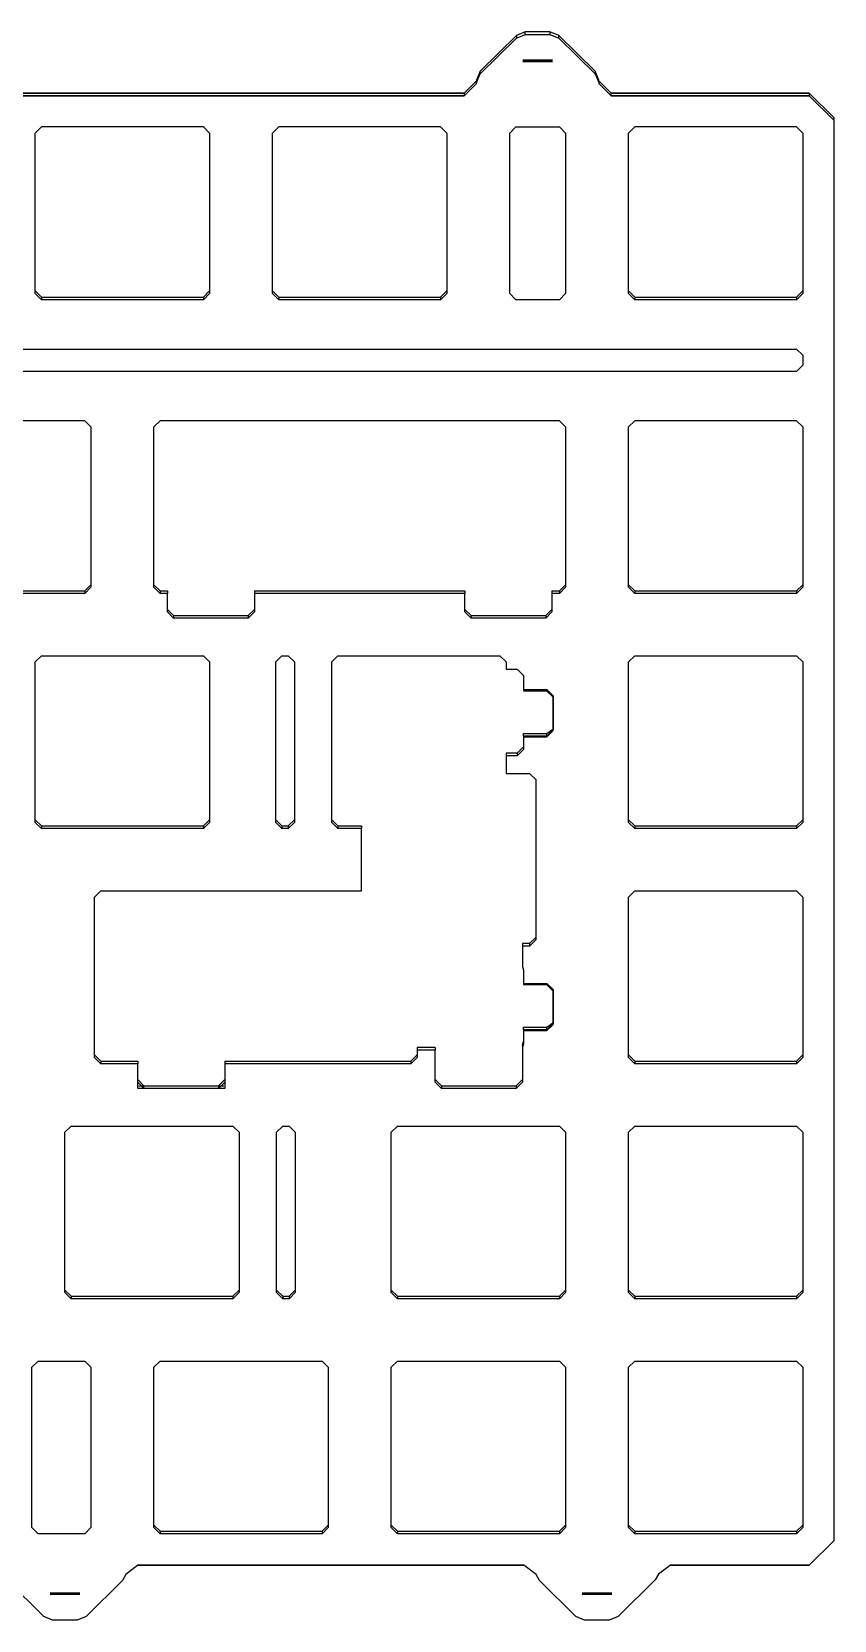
# Model space of a CAD drawing. Extents: x 0 to 305, y -118 to 9.
# Drawn here: x 240.4 to 304.8, y -118.2 to 9.2 of the extents above; entities that cross this region are included whole.
import ezdxf

# ---------------------------------------------------------------- set-up
doc = ezdxf.new("R2010")
doc.units = 0
doc.layers.get('0').update_dxf_attribs({"linetype": 'continuous'})

# ---------------------------------------------------------------- blocks, each defined once
blk = doc.blocks.new('FACEFEAT')
at = {"color": 0}
for p, q in [((279.29, 8.93), (276.37, 6.05)), ((279.29, 8.93), (276.37, 6.05)), ((279.29, 8.93), (279.29, 8.72)), ((279.29, 8.93), (279.29, 8.72)), ((281.98, 9.22), (280, 9.22)), ((281.98, 9.22), (280, 9.22)), ((280, 9.01), (280, 9.22)), ((280, 9.01), (280, 9.22)), ((280, 9.01), (281.98, 9.01)), ((280, 9.01), (281.98, 9.01)), ((281.98, 9.22), (281.98, 9.01)), ((281.98, 9.22), (281.98, 9.01)), ((285.6, 6.05), (282.69, 8.93)), ((285.6, 6.05), (282.69, 8.93)), ((282.69, 8.72), (282.69, 8.93)), ((282.69, 8.72), (282.69, 8.93)), ((276.37, 5.84), (279.29, 8.72)), ((276.37, 5.84), (279.29, 8.72)), ((282.69, 8.72), (285.6, 5.84)), ((282.69, 8.72), (285.6, 5.84)), ((276.08, 5.35), (276.08, 5.14)), ((276.08, 5.35), (276.08, 5.14)), ((276.08, 5.08), (276.08, 5.14)), ((276.08, 5.08), (276.08, 5.14)), ((276.37, 5.84), (276.37, 6.05)), ((276.37, 5.84), (276.37, 6.05)), ((285.6, 6.05), (285.6, 5.84)), ((285.6, 6.05), (285.6, 5.84)), ((285.89, 5.14), (285.89, 5.35)), ((285.89, 5.14), (285.89, 5.35)), ((285.89, 5.14), (285.89, 5.08)), ((285.89, 5.14), (285.89, 5.08)), ((275.08, 4.29), (201.17, 4.29)), ((201.17, 4.29), (275.08, 4.29)), ((201.17, 4.09), (275.08, 4.09)), ((275.08, 4.09), (201.17, 4.09)), ((275.08, 4.29), (275.08, 4.09)), ((275.08, 4.29), (275.08, 4.09)), ((302.8, 4.29), (286.89, 4.29)), ((286.89, 4.29), (302.8, 4.29)), ((286.89, 4.09), (286.89, 4.29)), ((286.89, 4.09), (286.89, 4.29)), ((286.89, 4.09), (302.8, 4.09)), ((302.8, 4.09), (286.89, 4.09)), ((302.8, 4.29), (302.8, 4.09)), ((302.8, 4.29), (302.8, 4.09)), ((254.15, 1.59), (241.15, 1.59)), ((254.15, 1.59), (241.15, 1.59)), ((273.2, 1.59), (260.2, 1.59)), ((273.2, 1.59), (260.2, 1.59)), ((279.25, 1.59), (282.73, 1.59)), ((301.78, 1.59), (288.78, 1.59)), ((301.78, 1.59), (288.78, 1.59)), ((304.8, 2.11), (304.8, 2.31)), ((304.8, 2.11), (304.8, 2.31)), ((304.8, -111.84), (304.8, 2.11)), ((304.8, -111.84), (304.8, 2.11)), ((240.65, -11.78), (240.65, 1.09)), ((240.65, -11.78), (240.65, 1.09)), ((254.65, 1.09), (254.65, -11.78)), ((254.65, 1.09), (254.65, -11.78)), ((259.7, -11.78), (259.7, 1.09)), ((259.7, -11.78), (259.7, 1.09)), ((273.7, 1.09), (273.7, -11.78)), ((273.7, 1.09), (273.7, -11.78)), ((278.75, -11.78), (278.75, 1.09)), ((283.23, 1.09), (283.23, -11.78)), ((288.28, -11.78), (288.28, 1.09)), ((288.28, -11.78), (288.28, 1.09)), ((302.28, 1.09), (302.28, -11.78)), ((302.28, 1.09), (302.28, -11.78)), ((241.15, -12.07), (254.15, -12.07)), ((241.15, -12.07), (254.15, -12.07)), ((241.15, -12.07), (241.15, -12.28)), ((241.15, -12.07), (241.15, -12.28)), ((254.15, -12.28), (241.15, -12.28)), ((254.15, -12.28), (241.15, -12.28)), ((254.15, -12.07), (254.15, -12.28)), ((254.15, -12.07), (254.15, -12.28)), ((260.2, -12.07), (273.2, -12.07)), ((260.2, -12.07), (273.2, -12.07)), ((260.2, -12.07), (260.2, -12.28)), ((260.2, -12.07), (260.2, -12.28)), ((273.2, -12.28), (260.2, -12.28)), ((273.2, -12.28), (260.2, -12.28)), ((273.2, -12.07), (273.2, -12.28)), ((273.2, -12.07), (273.2, -12.28)), ((282.73, -12.28), (279.25, -12.28)), ((288.78, -12.07), (301.78, -12.07)), ((288.78, -12.07), (301.78, -12.07)), ((288.78, -12.07), (288.78, -12.28)), ((288.78, -12.07), (288.78, -12.28)), ((301.78, -12.28), (288.78, -12.28)), ((301.78, -12.28), (288.78, -12.28)), ((301.78, -12.07), (301.78, -12.28)), ((301.78, -12.07), (301.78, -12.28)), ((198, -16.24), (301.78, -16.24)), ((302.28, -16.73), (302.28, -17.54)), ((301.78, -18.03), (198, -18.03)), ((244.63, -22), (231.63, -22)), ((244.63, -22), (231.63, -22)), ((245.13, -22.49), (245.13, -35.36)), ((245.13, -22.49), (245.13, -35.36)), ((250.18, -35.36), (250.18, -22.49)), ((250.18, -35.36), (250.18, -22.49)), ((282.73, -22), (250.68, -22)), ((282.73, -22), (250.68, -22)), ((283.23, -22.49), (283.23, -35.36)), ((283.23, -22.49), (283.23, -35.36)), ((288.28, -35.36), (288.28, -22.49)), ((288.28, -35.36), (288.28, -22.49)), ((301.78, -22), (288.78, -22)), ((301.78, -22), (288.78, -22)), ((302.28, -22.49), (302.28, -35.36)), ((302.28, -22.49), (302.28, -35.36)), ((231.63, -35.65), (244.63, -35.65)), ((231.63, -35.65), (244.63, -35.65)), ((244.63, -35.65), (244.63, -35.86)), ((244.63, -35.65), (244.63, -35.86)), ((250.68, -35.65), (251.26, -35.65)), ((250.68, -35.65), (251.26, -35.65)), ((250.68, -35.65), (250.68, -35.86)), ((250.68, -35.65), (250.68, -35.86)), ((251.26, -35.65), (251.26, -35.86)), ((251.26, -35.65), (251.26, -35.86)), ((258.26, -35.65), (275.14, -35.65)), ((258.26, -35.65), (258.26, -35.86)), ((258.26, -35.65), (275.14, -35.65)), ((258.26, -35.65), (258.26, -35.86)), ((275.14, -35.65), (275.14, -35.86)), ((275.14, -35.65), (275.14, -35.86)), ((282.14, -35.65), (282.73, -35.65)), ((282.14, -35.65), (282.14, -35.86)), ((282.14, -35.65), (282.73, -35.65)), ((282.14, -35.65), (282.14, -35.86)), ((282.73, -35.65), (282.73, -35.86)), ((282.73, -35.65), (282.73, -35.86)), ((288.78, -35.65), (301.78, -35.65)), ((288.78, -35.65), (301.78, -35.65)), ((288.78, -35.65), (288.78, -35.86)), ((288.78, -35.65), (288.78, -35.86)), ((301.78, -35.65), (301.78, -35.86)), ((301.78, -35.65), (301.78, -35.86)), ((244.63, -35.86), (231.63, -35.86)), ((244.63, -35.86), (231.63, -35.86)), ((251.26, -35.86), (250.68, -35.86)), ((251.26, -35.86), (250.68, -35.86)), ((251.26, -37.34), (251.26, -35.86)), ((251.26, -37.34), (251.26, -35.86)), ((275.14, -35.86), (258.26, -35.86)), ((258.26, -35.86), (258.26, -37.34)), ((275.14, -35.86), (258.26, -35.86)), ((258.26, -35.86), (258.26, -37.34)), ((275.14, -37.34), (275.14, -35.86)), ((275.14, -37.34), (275.14, -35.86)), ((282.73, -35.86), (282.14, -35.86)), ((282.14, -35.86), (282.14, -37.34)), ((282.73, -35.86), (282.14, -35.86)), ((282.14, -35.86), (282.14, -37.34)), ((301.78, -35.86), (288.78, -35.86)), ((301.78, -35.86), (288.78, -35.86)), ((251.76, -37.63), (257.76, -37.63)), ((251.76, -37.63), (257.76, -37.63)), ((251.76, -37.63), (251.76, -37.84)), ((251.76, -37.63), (251.76, -37.84)), ((257.76, -37.84), (251.76, -37.84)), ((257.76, -37.84), (251.76, -37.84)), ((257.76, -37.63), (257.76, -37.84)), ((257.76, -37.63), (257.76, -37.84)), ((275.64, -37.63), (281.64, -37.63)), ((275.64, -37.63), (281.64, -37.63)), ((275.64, -37.63), (275.64, -37.84)), ((275.64, -37.63), (275.64, -37.84)), ((281.64, -37.84), (275.64, -37.84)), ((281.64, -37.84), (275.64, -37.84)), ((281.64, -37.63), (281.64, -37.84)), ((281.64, -37.63), (281.64, -37.84)), ((240.65, -54.23), (240.65, -41.35)), ((240.65, -54.23), (240.65, -41.35)), ((241.15, -40.86), (254.15, -40.86)), ((241.15, -40.86), (254.15, -40.86)), ((254.65, -41.35), (254.65, -54.23)), ((254.65, -41.35), (254.65, -54.23)), ((259.96, -54.23), (259.96, -41.35)), ((259.96, -54.23), (259.96, -41.35)), ((260.46, -40.86), (260.96, -40.86)), ((260.46, -40.86), (260.96, -40.86)), ((261.46, -41.35), (261.46, -54.23)), ((261.46, -41.35), (261.46, -54.23)), ((264.46, -54.23), (264.46, -41.35)), ((264.46, -54.23), (264.46, -41.35)), ((264.96, -40.86), (277.96, -40.86)), ((264.96, -40.86), (277.96, -40.86)), ((278.46, -41.35), (278.46, -41.94)), ((278.46, -41.35), (278.46, -41.94)), ((278.46, -41.94), (279.34, -41.94)), ((278.46, -41.94), (279.34, -41.94)), ((288.28, -54.23), (288.28, -41.35)), ((288.28, -54.23), (288.28, -41.35)), ((288.78, -40.86), (301.78, -40.86)), ((288.78, -40.86), (301.78, -40.86)), ((302.28, -41.35), (302.28, -54.23)), ((302.28, -41.35), (302.28, -54.23)), ((279.84, -42.43), (279.84, -43.66)), ((279.84, -42.43), (279.84, -43.57)), ((279.84, -43.57), (281.73, -43.57)), ((279.84, -43.66), (281.71, -43.66)), ((282.21, -44.16), (282.21, -46.89)), ((282.23, -44.07), (282.23, -46.8)), ((279.84, -47.09), (281.73, -47.09)), ((279.84, -47.3), (279.84, -47.09)), ((281.73, -47.3), (281.73, -47.09)), ((281.73, -47.3), (279.84, -47.3)), ((279.84, -47.3), (279.84, -48.37)), ((281.71, -47.39), (279.84, -47.39)), ((279.84, -47.39), (279.84, -48.37)), ((279.34, -48.66), (278.46, -48.66)), ((278.46, -48.66), (278.46, -48.87)), ((279.34, -48.66), (278.46, -48.66)), ((278.46, -48.66), (278.46, -48.87)), ((279.34, -48.87), (278.46, -48.87)), ((278.46, -48.87), (278.46, -50.29)), ((279.34, -48.87), (278.46, -48.87)), ((278.46, -48.87), (278.46, -50.29)), ((279.34, -48.66), (279.34, -48.87)), ((279.34, -48.66), (279.34, -48.87)), ((278.46, -50.29), (280.34, -50.29)), ((278.46, -50.29), (280.34, -50.29)), ((280.84, -50.79), (280.84, -63.66)), ((280.84, -50.79), (280.84, -63.66)), ((241.15, -54.51), (254.15, -54.51)), ((241.15, -54.51), (254.15, -54.51)), ((241.15, -54.51), (241.15, -54.72)), ((241.15, -54.51), (241.15, -54.72)), ((254.15, -54.72), (241.15, -54.72)), ((254.15, -54.72), (241.15, -54.72)), ((254.15, -54.51), (254.15, -54.72)), ((254.15, -54.51), (254.15, -54.72)), ((260.46, -54.51), (260.96, -54.51)), ((260.46, -54.51), (260.96, -54.51)), ((260.46, -54.51), (260.46, -54.72)), ((260.46, -54.51), (260.46, -54.72)), ((260.96, -54.72), (260.46, -54.72)), ((260.96, -54.72), (260.46, -54.72)), ((260.96, -54.51), (260.96, -54.72)), ((260.96, -54.51), (260.96, -54.72)), ((264.96, -54.51), (266.84, -54.51)), ((264.96, -54.51), (266.84, -54.51)), ((264.96, -54.51), (264.96, -54.72)), ((264.96, -54.51), (264.96, -54.72)), ((266.84, -54.72), (264.96, -54.72)), ((266.84, -54.72), (264.96, -54.72)), ((266.84, -54.51), (266.84, -54.72)), ((266.84, -54.51), (266.84, -54.72)), ((266.84, -59.72), (266.84, -54.72)), ((266.84, -59.72), (266.84, -54.72)), ((288.78, -54.51), (301.78, -54.51)), ((288.78, -54.51), (301.78, -54.51)), ((288.78, -54.51), (288.78, -54.72)), ((288.78, -54.51), (288.78, -54.72)), ((301.78, -54.72), (288.78, -54.72)), ((301.78, -54.72), (288.78, -54.72)), ((301.78, -54.51), (301.78, -54.72)), ((301.78, -54.51), (301.78, -54.72)), ((245.91, -59.72), (266.84, -59.72)), ((245.91, -59.72), (266.84, -59.72)), ((288.78, -59.72), (301.78, -59.72)), ((288.78, -59.72), (301.78, -59.72)), ((245.41, -73.09), (245.41, -60.22)), ((245.41, -73.09), (245.41, -60.22)), ((288.28, -73.09), (288.28, -60.22)), ((288.28, -73.09), (288.28, -60.22)), ((302.28, -60.22), (302.28, -73.09)), ((302.28, -60.22), (302.28, -73.09)), ((280.34, -63.95), (279.76, -63.95)), ((279.76, -63.95), (279.76, -64.16)), ((280.34, -63.95), (279.76, -63.95)), ((279.76, -63.95), (279.76, -64.16)), ((280.34, -64.16), (279.76, -64.16)), ((279.76, -64.16), (279.76, -65.8)), ((280.34, -64.16), (279.76, -64.16)), ((279.76, -64.16), (279.76, -65.8)), ((280.34, -63.95), (280.34, -64.16)), ((280.34, -63.95), (280.34, -64.16)), ((279.84, -66.07), (279.84, -67.23)), ((279.84, -66.07), (279.84, -67.14)), ((279.84, -67.14), (281.73, -67.14)), ((279.84, -67.23), (281.71, -67.23)), ((282.21, -67.73), (282.21, -70.46)), ((282.23, -67.64), (282.23, -70.37)), ((279.84, -70.65), (281.73, -70.65)), ((279.84, -70.86), (279.84, -70.65)), ((281.73, -70.86), (279.84, -70.86)), ((279.84, -70.86), (279.84, -72.02)), ((281.71, -70.95), (279.84, -70.95)), ((279.84, -70.95), (279.84, -72.02)), ((281.73, -70.86), (281.73, -70.65)), ((272.76, -72.3), (271.32, -72.3)), ((271.32, -72.3), (271.32, -72.51)), ((272.76, -72.3), (271.32, -72.3)), ((271.32, -72.3), (271.32, -72.51)), ((272.76, -72.51), (271.32, -72.51)), ((271.32, -72.51), (271.32, -73.09)), ((272.76, -72.51), (271.32, -72.51)), ((271.32, -72.51), (271.32, -73.09)), ((272.76, -72.3), (272.76, -72.51)), ((272.76, -72.3), (272.76, -72.51)), ((272.76, -75.07), (272.76, -72.51)), ((272.76, -75.07), (272.76, -72.51)), ((279.76, -72.09), (279.76, -72.3)), ((279.76, -72.09), (279.76, -72.3)), ((279.76, -72.3), (279.76, -75.07)), ((279.76, -72.3), (279.76, -75.07)), ((245.91, -73.38), (248.88, -73.38)), ((245.91, -73.38), (248.88, -73.38)), ((245.91, -73.38), (245.91, -73.59)), ((245.91, -73.38), (245.91, -73.59)), ((248.88, -73.59), (245.91, -73.59)), ((248.88, -73.59), (245.91, -73.59)), ((248.88, -73.38), (248.88, -73.59)), ((248.88, -73.38), (248.88, -73.59)), ((248.88, -75.57), (248.88, -73.59)), ((248.88, -75.07), (248.88, -73.59)), ((255.88, -73.38), (270.82, -73.38)), ((255.88, -73.38), (255.88, -73.59)), ((255.88, -73.38), (255.88, -73.59)), ((255.88, -73.38), (270.82, -73.38)), ((270.82, -73.59), (255.88, -73.59)), ((255.88, -73.59), (255.88, -75.57)), ((270.82, -73.59), (255.88, -73.59)), ((255.88, -73.59), (255.88, -75.07)), ((270.82, -73.38), (270.82, -73.59)), ((270.82, -73.38), (270.82, -73.59)), ((288.78, -73.38), (301.78, -73.38)), ((288.78, -73.38), (301.78, -73.38)), ((288.78, -73.38), (288.78, -73.59)), ((288.78, -73.38), (288.78, -73.59)), ((301.78, -73.59), (288.78, -73.59)), ((301.78, -73.59), (288.78, -73.59)), ((301.78, -73.38), (301.78, -73.59)), ((301.78, -73.38), (301.78, -73.59)), ((255.88, -75.57), (248.88, -75.57)), ((248.97, -75.36), (255.79, -75.36)), ((249.38, -75.36), (255.38, -75.36)), ((249.38, -75.57), (249.38, -75.36)), ((255.38, -75.57), (249.38, -75.57)), ((255.38, -75.36), (255.38, -75.57)), ((273.26, -75.36), (279.26, -75.36)), ((273.26, -75.36), (279.26, -75.36)), ((273.26, -75.36), (273.26, -75.57)), ((273.26, -75.36), (273.26, -75.57)), ((279.26, -75.57), (273.26, -75.57)), ((279.26, -75.57), (273.26, -75.57)), ((279.26, -75.36), (279.26, -75.57)), ((279.26, -75.36), (279.26, -75.57)), ((243.53, -78.59), (256.53, -78.59)), ((243.53, -78.59), (256.53, -78.59)), ((260.53, -78.59), (261.03, -78.59)), ((260.53, -78.59), (261.03, -78.59)), ((269.73, -78.59), (282.73, -78.59)), ((269.73, -78.59), (282.73, -78.59)), ((288.78, -78.59), (301.78, -78.59)), ((288.78, -78.59), (301.78, -78.59)), ((243.03, -91.96), (243.03, -79.08)), ((243.03, -91.96), (243.03, -79.08)), ((257.03, -79.08), (257.03, -91.96)), ((257.03, -79.08), (257.03, -91.96)), ((260.03, -91.96), (260.03, -79.08)), ((260.03, -91.96), (260.03, -79.08)), ((261.53, -79.08), (261.53, -91.96)), ((261.53, -79.08), (261.53, -91.96)), ((269.23, -91.96), (269.23, -79.08)), ((269.23, -91.96), (269.23, -79.08)), ((283.23, -79.08), (283.23, -91.96)), ((283.23, -79.08), (283.23, -91.96)), ((288.28, -91.96), (288.28, -79.08)), ((288.28, -91.96), (288.28, -79.08)), ((302.28, -79.08), (302.28, -91.96)), ((302.28, -79.08), (302.28, -91.96)), ((243.53, -92.24), (256.53, -92.24)), ((243.53, -92.24), (256.53, -92.24)), ((243.53, -92.24), (243.53, -92.45)), ((243.53, -92.24), (243.53, -92.45)), ((256.53, -92.45), (243.53, -92.45)), ((256.53, -92.45), (243.53, -92.45)), ((256.53, -92.24), (256.53, -92.45)), ((256.53, -92.24), (256.53, -92.45)), ((260.53, -92.24), (261.03, -92.24)), ((260.53, -92.24), (261.03, -92.24)), ((260.53, -92.24), (260.53, -92.45)), ((260.53, -92.24), (260.53, -92.45)), ((261.03, -92.45), (260.53, -92.45)), ((261.03, -92.45), (260.53, -92.45)), ((261.03, -92.24), (261.03, -92.45)), ((261.03, -92.24), (261.03, -92.45)), ((269.73, -92.24), (282.73, -92.24)), ((269.73, -92.24), (282.73, -92.24)), ((269.73, -92.24), (269.73, -92.45)), ((269.73, -92.24), (269.73, -92.45)), ((282.73, -92.45), (269.73, -92.45)), ((282.73, -92.45), (269.73, -92.45)), ((282.73, -92.24), (282.73, -92.45)), ((282.73, -92.24), (282.73, -92.45)), ((288.78, -92.24), (301.78, -92.24)), ((288.78, -92.24), (301.78, -92.24)), ((288.78, -92.24), (288.78, -92.45)), ((288.78, -92.24), (288.78, -92.45)), ((301.78, -92.45), (288.78, -92.45)), ((301.78, -92.45), (288.78, -92.45)), ((301.78, -92.24), (301.78, -92.45)), ((301.78, -92.24), (301.78, -92.45)), ((240.39, -110.82), (240.39, -97.95)), ((240.89, -97.45), (244.63, -97.45)), ((245.13, -97.95), (245.13, -110.82)), ((250.18, -110.82), (250.18, -97.95)), ((250.18, -110.82), (250.18, -97.95)), ((250.68, -97.45), (263.68, -97.45)), ((250.68, -97.45), (263.68, -97.45)), ((264.18, -97.95), (264.18, -110.82)), ((264.18, -97.95), (264.18, -110.82)), ((269.23, -110.82), (269.23, -97.95)), ((269.23, -110.82), (269.23, -97.95)), ((269.73, -97.45), (282.73, -97.45)), ((269.73, -97.45), (282.73, -97.45)), ((283.23, -97.95), (283.23, -110.82)), ((283.23, -97.95), (283.23, -110.82)), ((288.28, -110.82), (288.28, -97.95)), ((288.28, -110.82), (288.28, -97.95)), ((288.78, -97.45), (301.78, -97.45)), ((288.78, -97.45), (301.78, -97.45)), ((302.28, -97.95), (302.28, -110.82)), ((302.28, -97.95), (302.28, -110.82)), ((244.63, -111.32), (240.89, -111.32)), ((250.68, -111.11), (263.68, -111.11)), ((250.68, -111.11), (263.68, -111.11)), ((250.68, -111.11), (250.68, -111.32)), ((250.68, -111.11), (250.68, -111.32)), ((263.68, -111.32), (250.68, -111.32)), ((263.68, -111.32), (250.68, -111.32)), ((263.68, -111.11), (263.68, -111.32)), ((263.68, -111.11), (263.68, -111.32)), ((269.73, -111.11), (282.73, -111.11)), ((269.73, -111.11), (282.73, -111.11)), ((269.73, -111.11), (269.73, -111.32)), ((269.73, -111.11), (269.73, -111.32)), ((282.73, -111.32), (269.73, -111.32)), ((282.73, -111.32), (269.73, -111.32)), ((282.73, -111.11), (282.73, -111.32)), ((282.73, -111.11), (282.73, -111.32)), ((288.78, -111.11), (301.78, -111.11)), ((288.78, -111.11), (301.78, -111.11)), ((288.78, -111.11), (288.78, -111.32)), ((288.78, -111.11), (288.78, -111.32)), ((301.78, -111.32), (288.78, -111.32)), ((301.78, -111.32), (288.78, -111.32)), ((301.78, -111.11), (301.78, -111.32)), ((301.78, -111.11), (301.78, -111.32)), ((279.89, -113.82), (248.89, -113.82)), ((248.89, -113.82), (279.89, -113.82)), ((302.8, -113.82), (291.66, -113.82)), ((291.66, -113.82), (302.8, -113.82)), ((241.34, -117.96), (238.42, -115.07)), ((241.34, -117.96), (238.42, -115.07)), ((247.65, -115.07), (244.74, -117.96)), ((247.65, -115.07), (244.74, -117.96)), ((284.05, -117.96), (281.14, -115.07)), ((284.05, -117.96), (281.14, -115.07)), ((290.43, -115.01), (287.45, -117.96)), ((290.43, -115.01), (287.45, -117.96)), ((244.03, -118.25), (242.05, -118.25)), ((244.03, -118.25), (242.05, -118.25)), ((286.74, -118.25), (284.76, -118.25)), ((286.74, -118.25), (284.76, -118.25))]:
    blk.add_line(p, q, dxfattribs=at)
for points in [[(280, 9.22), (279.29, 8.93)], [(280, 9.22), (279.29, 8.93)], [(279.29, 8.72), (280, 9.01)], [(279.29, 8.72), (280, 9.01)], [(282.69, 8.93), (281.98, 9.22)], [(282.69, 8.93), (281.98, 9.22)], [(281.98, 9.01), (282.69, 8.72)], [(281.98, 9.01), (282.69, 8.72)], [(282.18, 6.94), (279.79, 6.94)], [(282.18, 6.94), (279.79, 6.94)], [(282.19, 6.83), (279.79, 6.83)], [(279.79, 6.83), (282.19, 6.83)], [(282.19, 6.83), (279.79, 6.83)], [(279.79, 6.83), (282.19, 6.83)], [(276.08, 5.29), (275.08, 4.29)], [(276.08, 5.29), (275.08, 4.29)], [(276.37, 6.05), (276.08, 5.35)], [(276.37, 6.05), (276.08, 5.35)], [(276.08, 5.14), (276.37, 5.84)], [(276.08, 5.14), (276.37, 5.84)], [(285.89, 5.35), (285.6, 6.05)], [(285.89, 5.35), (285.6, 6.05)], [(285.6, 5.84), (285.89, 5.14)], [(285.6, 5.84), (285.89, 5.14)], [(286.89, 4.29), (285.89, 5.29)], [(286.89, 4.29), (285.89, 5.29)], [(275.08, 4.09), (276.08, 5.08)], [(275.08, 4.09), (276.08, 5.08)], [(285.89, 5.08), (286.89, 4.09)], [(285.89, 5.08), (286.89, 4.09)], [(304.8, 2.31), (302.8, 4.29)], [(304.8, 2.31), (302.8, 4.29)], [(302.8, 4.09), (304.8, 2.11)], [(302.8, 4.09), (304.8, 2.11)], [(240.65, 1.09), (241.15, 1.59)], [(240.65, 1.09), (241.15, 1.59)], [(254.15, 1.59), (254.65, 1.09)], [(254.15, 1.59), (254.65, 1.09)], [(259.7, 1.09), (260.2, 1.59)], [(259.7, 1.09), (260.2, 1.59)], [(273.2, 1.59), (273.7, 1.09)], [(273.2, 1.59), (273.7, 1.09)], [(278.75, 1.09), (279.25, 1.59)], [(282.73, 1.59), (283.23, 1.09)], [(288.28, 1.09), (288.78, 1.59)], [(288.28, 1.09), (288.78, 1.59)], [(301.78, 1.59), (302.28, 1.09)], [(301.78, 1.59), (302.28, 1.09)], [(240.65, -11.57), (241.15, -12.07)], [(240.65, -11.57), (241.15, -12.07)], [(241.15, -12.28), (240.65, -11.78)], [(241.15, -12.28), (240.65, -11.78)], [(254.15, -12.07), (254.65, -11.57)], [(254.15, -12.07), (254.65, -11.57)], [(254.65, -11.78), (254.15, -12.28)], [(254.65, -11.78), (254.15, -12.28)], [(259.7, -11.57), (260.2, -12.07)], [(259.7, -11.57), (260.2, -12.07)], [(260.2, -12.28), (259.7, -11.78)], [(260.2, -12.28), (259.7, -11.78)], [(273.2, -12.07), (273.7, -11.57)], [(273.2, -12.07), (273.7, -11.57)], [(273.7, -11.78), (273.2, -12.28)], [(273.7, -11.78), (273.2, -12.28)], [(279.25, -12.28), (278.75, -11.78)], [(283.23, -11.78), (282.73, -12.28)], [(288.28, -11.57), (288.78, -12.07)], [(288.28, -11.57), (288.78, -12.07)], [(288.78, -12.28), (288.28, -11.78)], [(288.78, -12.28), (288.28, -11.78)], [(301.78, -12.07), (302.28, -11.57)], [(301.78, -12.07), (302.28, -11.57)], [(302.28, -11.78), (301.78, -12.28)], [(302.28, -11.78), (301.78, -12.28)], [(302.28, -16.73), (301.78, -16.24)], [(301.78, -18.03), (302.28, -17.54)], [(244.63, -22), (245.13, -22.49)], [(244.63, -22), (245.13, -22.49)], [(250.18, -22.49), (250.68, -22)], [(250.18, -22.49), (250.68, -22)], [(282.73, -22), (283.23, -22.49)], [(282.73, -22), (283.23, -22.49)], [(288.28, -22.49), (288.78, -22)], [(288.28, -22.49), (288.78, -22)], [(301.78, -22), (302.28, -22.49)], [(301.78, -22), (302.28, -22.49)], [(244.63, -35.65), (245.13, -35.16)], [(244.63, -35.65), (245.13, -35.16)], [(245.13, -35.36), (244.63, -35.86)], [(245.13, -35.36), (244.63, -35.86)], [(250.18, -35.16), (250.68, -35.65)], [(250.18, -35.16), (250.68, -35.65)], [(250.68, -35.86), (250.18, -35.36)], [(250.68, -35.86), (250.18, -35.36)], [(282.73, -35.65), (283.23, -35.16)], [(282.73, -35.65), (283.23, -35.16)], [(283.23, -35.36), (282.73, -35.86)], [(283.23, -35.36), (282.73, -35.86)], [(288.28, -35.16), (288.78, -35.65)], [(288.28, -35.16), (288.78, -35.65)], [(288.78, -35.86), (288.28, -35.36)], [(288.78, -35.86), (288.28, -35.36)], [(301.78, -35.65), (302.28, -35.16)], [(301.78, -35.65), (302.28, -35.16)], [(302.28, -35.36), (301.78, -35.86)], [(302.28, -35.36), (301.78, -35.86)], [(251.26, -37.14), (251.76, -37.63)], [(251.26, -37.14), (251.76, -37.63)], [(251.76, -37.84), (251.26, -37.34)], [(251.76, -37.84), (251.26, -37.34)], [(257.76, -37.63), (258.26, -37.14)], [(257.76, -37.63), (258.26, -37.14)], [(258.26, -37.34), (257.76, -37.84)], [(258.26, -37.34), (257.76, -37.84)], [(275.14, -37.14), (275.64, -37.63)], [(275.14, -37.14), (275.64, -37.63)], [(275.64, -37.84), (275.14, -37.34)], [(275.64, -37.84), (275.14, -37.34)], [(281.64, -37.63), (282.14, -37.14)], [(281.64, -37.63), (282.14, -37.14)], [(282.14, -37.34), (281.64, -37.84)], [(282.14, -37.34), (281.64, -37.84)], [(240.65, -41.35), (241.15, -40.86)], [(240.65, -41.35), (241.15, -40.86)], [(254.15, -40.86), (254.65, -41.35)], [(254.15, -40.86), (254.65, -41.35)], [(259.96, -41.35), (260.46, -40.86)], [(259.96, -41.35), (260.46, -40.86)], [(260.96, -40.86), (261.46, -41.35)], [(260.96, -40.86), (261.46, -41.35)], [(264.46, -41.35), (264.96, -40.86)], [(264.46, -41.35), (264.96, -40.86)], [(277.96, -40.86), (278.46, -41.35)], [(277.96, -40.86), (278.46, -41.35)], [(279.34, -41.94), (279.84, -42.43)], [(279.34, -41.94), (279.84, -42.43)], [(288.28, -41.35), (288.78, -40.86)], [(288.28, -41.35), (288.78, -40.86)], [(301.78, -40.86), (302.28, -41.35)], [(301.78, -40.86), (302.28, -41.35)], [(282.21, -44.16), (281.71, -43.66)], [(281.73, -43.57), (282.23, -44.07)], [(281.71, -47.39), (282.21, -46.89)], [(281.73, -47.09), (282.2, -46.74)], [(282.23, -46.8), (281.73, -47.3)], [(282.21, -46.68), (282.2, -46.74)], [(279.34, -48.66), (279.84, -48.16)], [(279.34, -48.66), (279.84, -48.16)], [(279.84, -48.37), (279.34, -48.87)], [(279.84, -48.37), (279.34, -48.87)], [(280.34, -50.29), (280.84, -50.79)], [(280.34, -50.29), (280.84, -50.79)], [(240.65, -54.02), (241.15, -54.51)], [(240.65, -54.02), (241.15, -54.51)], [(241.15, -54.72), (240.65, -54.23)], [(241.15, -54.72), (240.65, -54.23)], [(254.15, -54.51), (254.65, -54.02)], [(254.15, -54.51), (254.65, -54.02)], [(254.65, -54.23), (254.15, -54.72)], [(254.65, -54.23), (254.15, -54.72)], [(259.96, -54.02), (260.46, -54.51)], [(259.96, -54.02), (260.46, -54.51)], [(260.46, -54.72), (259.96, -54.23)], [(260.46, -54.72), (259.96, -54.23)], [(260.96, -54.51), (261.46, -54.02)], [(260.96, -54.51), (261.46, -54.02)], [(261.46, -54.23), (260.96, -54.72)], [(261.46, -54.23), (260.96, -54.72)], [(264.46, -54.02), (264.96, -54.51)], [(264.46, -54.02), (264.96, -54.51)], [(264.96, -54.72), (264.46, -54.23)], [(264.96, -54.72), (264.46, -54.23)], [(288.28, -54.02), (288.78, -54.51)], [(288.28, -54.02), (288.78, -54.51)], [(288.78, -54.72), (288.28, -54.23)], [(288.78, -54.72), (288.28, -54.23)], [(301.78, -54.51), (302.28, -54.02)], [(301.78, -54.51), (302.28, -54.02)], [(302.28, -54.23), (301.78, -54.72)], [(302.28, -54.23), (301.78, -54.72)], [(245.41, -60.22), (245.91, -59.72)], [(245.41, -60.22), (245.91, -59.72)], [(288.28, -60.22), (288.78, -59.72)], [(288.28, -60.22), (288.78, -59.72)], [(301.78, -59.72), (302.28, -60.22)], [(301.78, -59.72), (302.28, -60.22)], [(280.34, -63.95), (280.84, -63.45)], [(280.34, -63.95), (280.84, -63.45)], [(280.84, -63.66), (280.34, -64.16)], [(280.84, -63.66), (280.34, -64.16)], [(279.76, -65.8), (279.84, -66.07)], [(279.76, -65.8), (279.84, -66.07)], [(282.21, -67.73), (281.71, -67.23)], [(281.73, -67.14), (282.23, -67.64)], [(281.71, -70.95), (282.21, -70.46)], [(281.73, -70.65), (282.2, -70.31)], [(282.23, -70.37), (281.73, -70.86)], [(282.21, -70.25), (282.2, -70.31)], [(279.76, -72.09), (279.84, -71.81)], [(279.76, -72.09), (279.84, -71.81)], [(279.84, -72.02), (279.76, -72.3)], [(279.84, -72.02), (279.76, -72.3)], [(245.41, -72.88), (245.91, -73.38)], [(245.41, -72.88), (245.91, -73.38)], [(245.91, -73.59), (245.41, -73.09)], [(245.91, -73.59), (245.41, -73.09)], [(270.82, -73.38), (271.32, -72.88)], [(270.82, -73.38), (271.32, -72.88)], [(271.32, -73.09), (270.82, -73.59)], [(271.32, -73.09), (270.82, -73.59)], [(288.28, -72.88), (288.78, -73.38)], [(288.28, -72.88), (288.78, -73.38)], [(288.78, -73.59), (288.28, -73.09)], [(288.78, -73.59), (288.28, -73.09)], [(301.78, -73.38), (302.28, -72.88)], [(301.78, -73.38), (302.28, -72.88)], [(302.28, -73.09), (301.78, -73.59)], [(302.28, -73.09), (301.78, -73.59)], [(249.38, -75.36), (248.88, -74.86)], [(248.88, -75.07), (249.38, -75.57)], [(255.88, -74.86), (255.38, -75.36)], [(255.38, -75.57), (255.88, -75.07)], [(272.76, -74.86), (273.26, -75.36)], [(272.76, -74.86), (273.26, -75.36)], [(273.26, -75.57), (272.76, -75.07)], [(273.26, -75.57), (272.76, -75.07)], [(279.26, -75.36), (279.76, -74.86)], [(279.26, -75.36), (279.76, -74.86)], [(279.76, -75.07), (279.26, -75.57)], [(279.76, -75.07), (279.26, -75.57)], [(243.03, -79.08), (243.53, -78.59)], [(243.03, -79.08), (243.53, -78.59)], [(256.53, -78.59), (257.03, -79.08)], [(256.53, -78.59), (257.03, -79.08)], [(260.03, -79.08), (260.53, -78.59)], [(260.03, -79.08), (260.53, -78.59)], [(261.03, -78.59), (261.53, -79.08)], [(261.03, -78.59), (261.53, -79.08)], [(269.23, -79.08), (269.73, -78.59)], [(269.23, -79.08), (269.73, -78.59)], [(282.73, -78.59), (283.23, -79.08)], [(282.73, -78.59), (283.23, -79.08)], [(288.28, -79.08), (288.78, -78.59)], [(288.28, -79.08), (288.78, -78.59)], [(301.78, -78.59), (302.28, -79.08)], [(301.78, -78.59), (302.28, -79.08)], [(243.03, -91.75), (243.53, -92.24)], [(243.03, -91.75), (243.53, -92.24)], [(256.53, -92.24), (257.03, -91.75)], [(256.53, -92.24), (257.03, -91.75)], [(260.03, -91.75), (260.53, -92.24)], [(260.03, -91.75), (260.53, -92.24)], [(261.03, -92.24), (261.53, -91.75)], [(261.03, -92.24), (261.53, -91.75)], [(269.23, -91.75), (269.73, -92.24)], [(269.23, -91.75), (269.73, -92.24)], [(282.73, -92.24), (283.23, -91.75)], [(282.73, -92.24), (283.23, -91.75)], [(288.28, -91.75), (288.78, -92.24)], [(288.28, -91.75), (288.78, -92.24)], [(301.78, -92.24), (302.28, -91.75)], [(301.78, -92.24), (302.28, -91.75)], [(243.53, -92.45), (243.03, -91.96)], [(243.53, -92.45), (243.03, -91.96)], [(257.03, -91.96), (256.53, -92.45)], [(257.03, -91.96), (256.53, -92.45)], [(260.53, -92.45), (260.03, -91.96)], [(260.53, -92.45), (260.03, -91.96)], [(261.53, -91.96), (261.03, -92.45)], [(261.53, -91.96), (261.03, -92.45)], [(269.73, -92.45), (269.23, -91.96)], [(269.73, -92.45), (269.23, -91.96)], [(283.23, -91.96), (282.73, -92.45)], [(283.23, -91.96), (282.73, -92.45)], [(288.78, -92.45), (288.28, -91.96)], [(288.78, -92.45), (288.28, -91.96)], [(302.28, -91.96), (301.78, -92.45)], [(302.28, -91.96), (301.78, -92.45)], [(240.39, -97.95), (240.89, -97.45)], [(244.63, -97.45), (245.13, -97.95)], [(250.18, -97.95), (250.68, -97.45)], [(250.18, -97.95), (250.68, -97.45)], [(263.68, -97.45), (264.18, -97.95)], [(263.68, -97.45), (264.18, -97.95)], [(269.23, -97.95), (269.73, -97.45)], [(269.23, -97.95), (269.73, -97.45)], [(282.73, -97.45), (283.23, -97.95)], [(282.73, -97.45), (283.23, -97.95)], [(288.28, -97.95), (288.78, -97.45)], [(288.28, -97.95), (288.78, -97.45)], [(301.78, -97.45), (302.28, -97.95)], [(301.78, -97.45), (302.28, -97.95)], [(240.89, -111.32), (240.39, -110.82)], [(245.13, -110.82), (244.63, -111.32)], [(250.18, -110.61), (250.68, -111.11)], [(250.18, -110.61), (250.68, -111.11)], [(250.68, -111.32), (250.18, -110.82)], [(250.68, -111.32), (250.18, -110.82)], [(263.68, -111.11), (264.18, -110.61)], [(263.68, -111.11), (264.18, -110.61)], [(264.18, -110.82), (263.68, -111.32)], [(264.18, -110.82), (263.68, -111.32)], [(269.23, -110.61), (269.73, -111.11)], [(269.23, -110.61), (269.73, -111.11)], [(269.73, -111.32), (269.23, -110.82)], [(269.73, -111.32), (269.23, -110.82)], [(282.73, -111.11), (283.23, -110.61)], [(282.73, -111.11), (283.23, -110.61)], [(283.23, -110.82), (282.73, -111.32)], [(283.23, -110.82), (282.73, -111.32)], [(288.28, -110.61), (288.78, -111.11)], [(288.28, -110.61), (288.78, -111.11)], [(288.78, -111.32), (288.28, -110.82)], [(288.78, -111.32), (288.28, -110.82)], [(301.78, -111.11), (302.28, -110.61)], [(301.78, -111.11), (302.28, -110.61)], [(302.28, -110.82), (301.78, -111.32)], [(302.28, -110.82), (301.78, -111.32)], [(304.8, -111.84), (302.8, -113.82)], [(304.8, -111.84), (302.8, -113.82)], [(247.92, -114.59), (247.65, -115.07)], [(247.92, -114.59), (247.65, -115.07)], [(248.89, -113.82), (247.92, -114.59)], [(248.89, -113.82), (247.92, -114.59)], [(280.87, -114.59), (279.89, -113.82)], [(280.87, -114.59), (279.89, -113.82)], [(281.14, -115.07), (280.87, -114.59)], [(281.14, -115.07), (280.87, -114.59)], [(290.69, -114.56), (290.43, -115.01)], [(290.69, -114.56), (290.43, -115.01)], [(291.66, -113.82), (290.69, -114.56)], [(291.66, -113.82), (290.69, -114.56)], [(244.23, -116.07), (241.84, -116.07)], [(244.23, -116.07), (241.84, -116.07)], [(241.84, -116.17), (244.24, -116.17)], [(244.24, -116.17), (241.84, -116.17)], [(241.84, -116.17), (244.24, -116.17)], [(244.24, -116.17), (241.84, -116.17)], [(286.95, -116.07), (284.55, -116.07)], [(286.95, -116.07), (284.55, -116.07)], [(284.55, -116.17), (286.95, -116.17)], [(286.95, -116.17), (284.55, -116.17)], [(284.55, -116.17), (286.95, -116.17)], [(286.95, -116.17), (284.55, -116.17)], [(242.05, -118.25), (241.34, -117.96)], [(242.05, -118.25), (241.34, -117.96)], [(244.74, -117.96), (244.03, -118.25)], [(244.74, -117.96), (244.03, -118.25)], [(284.76, -118.25), (284.05, -117.96)], [(284.76, -118.25), (284.05, -117.96)], [(287.45, -117.96), (286.74, -118.25)], [(287.45, -117.96), (286.74, -118.25)]]:
    blk.add_lwpolyline(points, dxfattribs=at)

msp = doc.modelspace()

# ---------------------------------------------------------------- block references
at = {"color": 0}
msp.add_blockref('FACEFEAT', (0, 0), dxfattribs=at)

doc.saveas('drawing.dxf')
